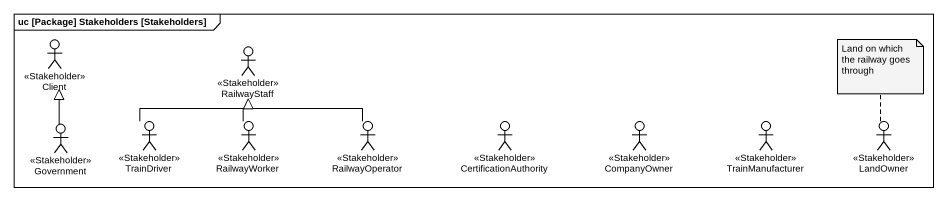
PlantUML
@startuml
mainframe uc [Package] Stakeholders [Stakeholders]
actor Client <<Stakeholder>>
actor RailwayStaff <<Stakeholder>>
actor Government <<Stakeholder>>
actor TrainDriver <<Stakeholder>>
actor RailwayWorker <<Stakeholder>>
actor RailwayOperator <<Stakeholder>>
actor CertificationAuthority <<Stakeholder>>
actor CompanyOwner <<Stakeholder>>
actor TrainManufacturer <<Stakeholder>>
actor LandOwner <<Stakeholder>>
Government -up-|> Client
TrainDriver -up-|> RailwayStaff
RailwayWorker -up-|> RailwayStaff
RailwayOperator -up-|> RailwayStaff
note top of LandOwner : Land on which the railway goes through
@enduml
